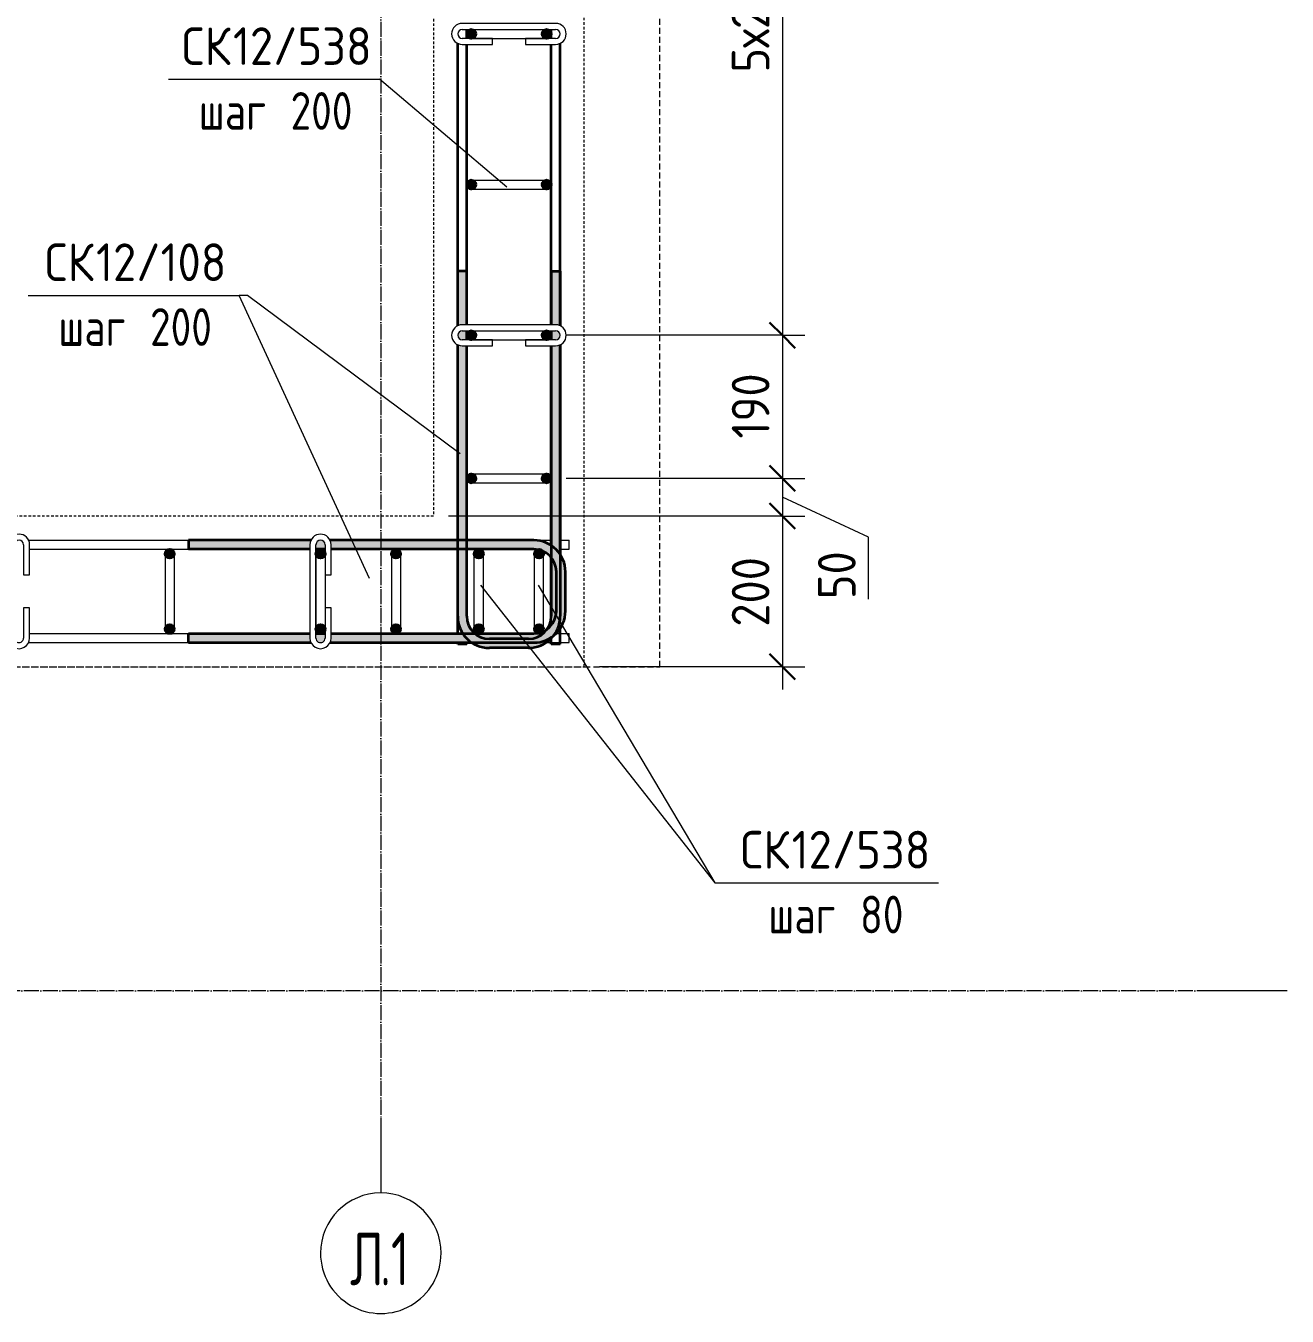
# Model space of a CAD drawing. Header units: millimetres. Extents: x -35709 to -15218, y -2926 to 78616.
# Drawn here: x -30501 to -28827, y 75473 to 77186 of the extents above; entities that cross this region are included whole.
import ezdxf

# ---------------------------------------------------------------- set-up
doc = ezdxf.new("R2010")
doc.units = ezdxf.units.MM
for name, pattern in [('01 Штриховая _4 мм_', [6, 3.5, -2.5]), ('01 Штриховая _8 мм_', [12, 8, -4]), ('02 Штрихпунктирная _20 мм_', [25, 20, -2.5, 0, -2.5])]:
    doc.linetypes.add(name, pattern=pattern)
for name, color, linetype, lineweight in [('AA_Dim', 7, 'Continuous', 9), ('AA_Dim-20', 7, 'Continuous', 9), ('AA_Oformlenie', 7, 'Continuous', 9), ('AA_Vinoska', 7, 'Continuous', 9), ('KR_Armatura', 7, 'Continuous', 20), ('KR_Armatura_Tonkie', 7, 'Continuous', 20), ('Оси', 7, 'Continuous', 9)]:
    doc.layers.add(name, color=color, linetype=linetype, lineweight=lineweight)
doc.layers.add('AF_Stena_Опалубка', color=7, linetype='Continuous', lineweight=20, true_color=0x0063c6)
doc.layers.add('KR_Fundament', color=7, linetype='Continuous', lineweight=20, true_color=0x804000)
doc.styles.add('ISOCPEUR_1', font='isocpeur.TTF', dxfattribs={"width": 0.9, "height": 50})
doc.styles.add('ISOCPEUR_2', font='isocpeur.TTF', dxfattribs={"width": 0.8, "height": 50})
doc.styles.add('ISOCPEUR_3', font='isocpeur.TTF', dxfattribs={"width": 0.7, "height": 70})
doc.dimstyles.new('00_Точн_3_знака__прозр_', dxfattribs={"dimscale": 304.8, "dimtxt": 50.137748, "dimasz": 0.111549, "dimexe": 0.098425, "dimexo": 0.065617, "dimgap": 0.006562, "dimtad": 1, "dimdec": 3, "dimrnd": 0.001, "dimdsep": 46, "dimtxsty": 'ISOCPEUR_1', "dimblk1": 'OBLIQUE', "dimblk2": 'OBLIQUE', "dimsah": 1, "dimcen": 0.09, "dimdle": 0.098425, "dimazin": 0, "dimtfac": 1, "dimtdec": 4, "dimtix": 1, "dimtmove": 0, "dimatfit": 3, "dimfxl": 1, "dimtvp": 1, "dimtolj": 1, "dimtzin": 0, "dimlwd": 18, "dimlwe": 18, "dimarcsym": 2})
doc.dimstyles.new('00_Точн_3_знака__прозр__1', dxfattribs={"dimscale": 304.8, "dimtxt": 50.137748, "dimasz": 0.111549, "dimexe": 0.098425, "dimexo": 0.065617, "dimgap": 0.006562, "dimtad": 1, "dimdec": 3, "dimrnd": 0.001, "dimdsep": 46, "dimtxsty": 'ISOCPEUR_1', "dimblk1": 'OBLIQUE', "dimblk2": 'OBLIQUE', "dimsah": 1, "dimcen": 0.09, "dimdle": 0.098425, "dimazin": 0, "dimtfac": 1, "dimtdec": 4, "dimtix": 1, "dimtmove": 1, "dimatfit": 3, "dimfxl": 1, "dimtvp": 1, "dimtolj": 1, "dimtzin": 0, "dimlwd": 18, "dimlwe": 18, "dimarcsym": 2})

# ---------------------------------------------------------------- blocks, each defined once
blk = doc.blocks.new('079_Шпилька _ЭлУзла_ - d8 А240-3884576-План армирования стен')
at = {"layer": 'AA_Oformlenie'}
for p, q in [((40, 14), (0, 14)), ((0, 6), (40, 6)), ((40, 6), (40, 14)), ((124, 14), (84, 14)), ((84, 14), (84, 6)), ((84, 6), (124, 6)), ((124, -6), (0, -6)), ((0, -14), (124, -14))]:
    blk.add_line(p, q, dxfattribs=at)
for centre, radius, start, end in [((0, 0), 14, 90, 270), ((0, 0), 6, 90, 270), ((124, 0), 14, 270, 90), ((124, 0), 6, 270, 90)]:
    blk.add_arc(centre, radius, start, end, dxfattribs=at)
blk = doc.blocks.new('DIMBLOCK18-План армирования стен')
at = {"layer": 'AA_Dim-20', "color": 30, "lineweight": 30, "true_color": 0xff8000, "transparency": 16777216}
for p, q in [((-29497.3, 77775), (-29514.3, 77792)), ((-29497.3, 77775), (-29480.3, 77758)), ((-29497.3, 76775), (-29514.3, 76792)), ((-29497.3, 76775), (-29480.3, 76758)), ((-29497.3, 76585), (-29514.3, 76602)), ((-29497.3, 76585), (-29480.3, 76568))]:
    blk.add_line(p, q, dxfattribs=at)
at = {"layer": 'AA_Dim-20', "color": 30, "lineweight": 18, "true_color": 0xff8000, "transparency": 16777216}
for p, q in [((-29497.3, 77775), (-29784.1, 77775)), ((-29497.3, 77775), (-29497.3, 76775)), ((-29497.3, 77775), (-29467.3, 77775)), ((-29497.3, 76775), (-29784.1, 76775)), ((-29497.3, 76775), (-29467.3, 76775)), ((-29497.3, 76585), (-29784.1, 76585)), ((-29497.3, 76585), (-29467.3, 76585))]:
    blk.add_line(p, q, dxfattribs=at)
at = {"layer": 'AA_Dim-20', "color": 0, "lineweight": 18, "transparency": 16777216, "insert": (-29564.4, 77123.6), "char_height": 50, "width": 363.262, "attachment_point": 1, "rotation": 90, "line_spacing_factor": 1.135194, "style": 'ISOCPEUR_1'}
blk.add_mtext('5х200=1000', dxfattribs=at)
blk = doc.blocks.new('_None')
blk = doc.blocks.new('DIMBLOCK19-План армирования стен')
at = {"layer": 'AA_Dim-20', "color": 30, "lineweight": 30, "true_color": 0xff8000, "transparency": 16777216}
for p, q in [((-29497.3, 76775), (-29514.3, 76792)), ((-29497.3, 76775), (-29480.3, 76758)), ((-29497.3, 76585), (-29514.3, 76602)), ((-29497.3, 76585), (-29480.3, 76568)), ((-29497.3, 76535), (-29514.3, 76552)), ((-29497.3, 76535), (-29480.3, 76518))]:
    blk.add_line(p, q, dxfattribs=at)
at = {"layer": 'AA_Dim-20', "color": 30, "lineweight": 18, "true_color": 0xff8000, "transparency": 16777216}
for p, q in [((-29497.3, 76775), (-29784.1, 76775)), ((-29497.3, 76775), (-29497.3, 76585)), ((-29497.3, 76775), (-29467.3, 76775)), ((-29497.3, 76585), (-29784.1, 76585)), ((-29497.3, 76585), (-29467.3, 76585)), ((-29497.3, 76535), (-29940.1, 76535)), ((-29497.3, 76535), (-29467.3, 76535))]:
    blk.add_line(p, q, dxfattribs=at)
at = {"layer": 'AA_Dim-20', "color": 0, "lineweight": 18, "transparency": 16777216, "insert": (-29564.4, 76637.9), "char_height": 50, "width": 101.032, "attachment_point": 1, "rotation": 90, "line_spacing_factor": 1.135194, "style": 'ISOCPEUR_1'}
blk.add_mtext('190', dxfattribs=at)
blk = doc.blocks.new('DIMBLOCK20-План армирования стен')
at = {"layer": 'AA_Dim-20', "color": 30, "lineweight": 30, "true_color": 0xff8000, "transparency": 16777216}
for p, q in [((-29497.3, 76585), (-29514.3, 76602)), ((-29497.3, 76585), (-29480.3, 76568)), ((-29497.3, 76535), (-29514.3, 76552)), ((-29497.3, 76535), (-29480.3, 76518)), ((-29497.3, 76335), (-29514.3, 76352)), ((-29497.3, 76335), (-29480.3, 76318))]:
    blk.add_line(p, q, dxfattribs=at)
at = {"layer": 'AA_Dim-20', "color": 30, "lineweight": 18, "true_color": 0xff8000, "transparency": 16777216}
for p, q in [((-29497.3, 76585), (-29784.1, 76585)), ((-29497.3, 76585), (-29497.3, 76535)), ((-29497.3, 76585), (-29467.3, 76585)), ((-29382.9, 76507.1), (-29497.3, 76560)), ((-29497.3, 76535), (-29940.1, 76535)), ((-29497.3, 76535), (-29467.3, 76535)), ((-29382.9, 76424.7), (-29382.9, 76507.1)), ((-29497.3, 76335), (-29740.1, 76335)), ((-29497.3, 76335), (-29467.3, 76335))]:
    blk.add_line(p, q, dxfattribs=at)
at = {"layer": 'AA_Dim-20', "color": 0, "lineweight": 18, "transparency": 16777216, "insert": (-29450, 76424.7), "char_height": 50, "width": 74.923, "attachment_point": 1, "rotation": 90, "line_spacing_factor": 1.135194, "style": 'ISOCPEUR_1'}
blk.add_mtext('50', dxfattribs=at)
blk = doc.blocks.new('DIMBLOCK21-План армирования стен')
at = {"layer": 'AA_Dim-20', "color": 30, "lineweight": 30, "true_color": 0xff8000, "transparency": 16777216}
for p, q in [((-29497.3, 76535), (-29514.3, 76552)), ((-29497.3, 76535), (-29480.3, 76518)), ((-29497.3, 76335), (-29514.3, 76352)), ((-29497.3, 76335), (-29480.3, 76318))]:
    blk.add_line(p, q, dxfattribs=at)
at = {"layer": 'AA_Dim-20', "color": 30, "lineweight": 18, "true_color": 0xff8000, "transparency": 16777216}
for p, q in [((-29497.3, 76535), (-29940.1, 76535)), ((-29497.3, 76535), (-29497.3, 76305)), ((-29497.3, 76535), (-29467.3, 76535)), ((-29497.3, 76335), (-29740.1, 76335)), ((-29497.3, 76335), (-29467.3, 76335))]:
    blk.add_line(p, q, dxfattribs=at)
at = {"layer": 'AA_Dim-20', "color": 0, "lineweight": 18, "transparency": 16777216, "insert": (-29564.4, 76388.2), "char_height": 50, "width": 112.384, "attachment_point": 1, "rotation": 90, "line_spacing_factor": 1.135194, "style": 'ISOCPEUR_1'}
blk.add_mtext('200', dxfattribs=at)
blk = doc.blocks.new('042_М_Арматуры - Диам длина поз _ Шаг-2260295-План армирования стен')
at = {"layer": 'AA_Vinoska'}
blk.add_line((-7, 0), (7, 0), dxfattribs=at)
blk = doc.blocks.new('Ось сетки - d_4мм-2765513-План армирования стен')
at = {"layer": 'Оси', "color": 12, "true_color": 0xc80000}
for start, end in [(360, 180), (360, 180), (180, 360), (180, 360)]:
    blk.add_arc((0, 0), 4, start, end, dxfattribs=at)

msp = doc.modelspace()

# ---------------------------------------------------------------- hatches: boundary and pattern name
at = {"layer": 'KR_Armatura', "lineweight": 35}
h = msp.add_hatch(color=256, dxfattribs=at)
edge = h.paths.add_edge_path()
edge.add_arc((-29910.0616, 77175), 6, 0, 360)
for points in [[(-29910.0616, 77169), (-29904.8655, 77172), (-29904.8655, 77178), (-29910.0616, 77181), (-29915.2578, 77178), (-29915.2578, 77172)], [(-29810.0616, 77169), (-29804.8655, 77172), (-29804.8655, 77178), (-29810.0616, 77181), (-29815.2578, 77178), (-29815.2578, 77172)], [(-29910.0616, 76969), (-29904.8655, 76972), (-29904.8655, 76978), (-29910.0616, 76981), (-29915.2578, 76978), (-29915.2578, 76972)], [(-29810.0616, 76969), (-29804.8655, 76972), (-29804.8655, 76978), (-29810.0616, 76981), (-29815.2578, 76978), (-29815.2578, 76972)], [(-29910.0616, 76769), (-29904.8655, 76772), (-29904.8655, 76778), (-29910.0616, 76781), (-29915.2578, 76778), (-29915.2578, 76772)], [(-29810.0616, 76769), (-29804.8655, 76772), (-29804.8655, 76778), (-29810.0616, 76781), (-29815.2578, 76778), (-29815.2578, 76772)], [(-29910.0616, 76579), (-29904.8655, 76582), (-29904.8655, 76588), (-29910.0616, 76591), (-29915.2578, 76588), (-29915.2578, 76582)], [(-29810.0616, 76579), (-29804.8655, 76582), (-29804.8655, 76588), (-29810.0616, 76591), (-29815.2578, 76588), (-29815.2578, 76582)], [(-30313.0616, 76479.8038), (-30307.0616, 76479.8038), (-30304.0616, 76485), (-30307.0616, 76490.1962), (-30313.0616, 76490.1962), (-30316.0616, 76485)], [(-30113.0616, 76479.8038), (-30107.0616, 76479.8038), (-30104.0616, 76485), (-30107.0616, 76490.1962), (-30113.0616, 76490.1962), (-30116.0616, 76485)], [(-30013.0616, 76479.8038), (-30007.0616, 76479.8038), (-30004.0616, 76485), (-30007.0616, 76490.1962), (-30013.0616, 76490.1962), (-30016.0616, 76485)], [(-29903.0055, 76479.8038), (-29897.0055, 76479.8038), (-29894.0055, 76485), (-29897.0055, 76490.1962), (-29903.0055, 76490.1962), (-29906.0055, 76485)], [(-29823.0055, 76479.8038), (-29817.0055, 76479.8038), (-29814.0055, 76485), (-29817.0055, 76490.1962), (-29823.0055, 76490.1962), (-29826.0055, 76485)], [(-30313.0616, 76379.8038), (-30307.0616, 76379.8038), (-30304.0616, 76385), (-30307.0616, 76390.1962), (-30313.0616, 76390.1962), (-30316.0616, 76385)], [(-30113.0616, 76379.8038), (-30107.0616, 76379.8038), (-30104.0616, 76385), (-30107.0616, 76390.1962), (-30113.0616, 76390.1962), (-30116.0616, 76385)], [(-30013.0616, 76379.8038), (-30007.0616, 76379.8038), (-30004.0616, 76385), (-30007.0616, 76390.1962), (-30013.0616, 76390.1962), (-30016.0616, 76385)], [(-29903.0055, 76379.8038), (-29897.0055, 76379.8038), (-29894.0055, 76385), (-29897.0055, 76390.1962), (-29903.0055, 76390.1962), (-29906.0055, 76385)], [(-29823.0055, 76379.8038), (-29817.0055, 76379.8038), (-29814.0055, 76385), (-29817.0055, 76390.1962), (-29823.0055, 76390.1962), (-29826.0055, 76385)]]:
    msp.add_hatch(color=256, dxfattribs=at).paths.add_polyline_path(points)
h = msp.add_hatch(color=256, dxfattribs=at)
edge = h.paths.add_edge_path()
edge.add_arc((-29810.0616, 77175), 6, 0, 360)
h = msp.add_hatch(color=256, dxfattribs=at)
edge = h.paths.add_edge_path()
edge.add_arc((-29910.0616, 76975), 6, 0, 360)
h = msp.add_hatch(color=256, dxfattribs=at)
edge = h.paths.add_edge_path()
edge.add_arc((-29810.0616, 76975), 6, 0, 360)
h = msp.add_hatch(color=256, dxfattribs=at)
edge = h.paths.add_edge_path()
edge.add_arc((-29910.0616, 76775), 6, 0, 360)
h = msp.add_hatch(color=256, dxfattribs=at)
edge = h.paths.add_edge_path()
edge.add_arc((-29810.0616, 76775), 6, 0, 360)
h = msp.add_hatch(color=256, dxfattribs=at)
edge = h.paths.add_edge_path()
edge.add_arc((-29910.0616, 76585), 6, 0, 360)
h = msp.add_hatch(color=256, dxfattribs=at)
edge = h.paths.add_edge_path()
edge.add_arc((-29810.0616, 76585), 6, 0, 360)
h = msp.add_hatch(color=256, dxfattribs=at)
edge = h.paths.add_edge_path()
edge.add_arc((-30310.0616, 76485), 6, 0, 360)
h = msp.add_hatch(color=256, dxfattribs=at)
edge = h.paths.add_edge_path()
edge.add_arc((-30110.0616, 76485), 6, 0, 360)
h = msp.add_hatch(color=256, dxfattribs=at)
edge = h.paths.add_edge_path()
edge.add_arc((-30010.0616, 76485), 6, 0, 360)
h = msp.add_hatch(color=256, dxfattribs=at)
edge = h.paths.add_edge_path()
edge.add_arc((-29900.0055, 76485), 6, 0, 360)
h = msp.add_hatch(color=256, dxfattribs=at)
edge = h.paths.add_edge_path()
edge.add_arc((-29820.0055, 76485), 6, 0, 360)
h = msp.add_hatch(color=256, dxfattribs=at)
edge = h.paths.add_edge_path()
edge.add_arc((-30310.0616, 76385), 6, 0, 360)
h = msp.add_hatch(color=256, dxfattribs=at)
edge = h.paths.add_edge_path()
edge.add_arc((-30110.0616, 76385), 6, 0, 360)
h = msp.add_hatch(color=256, dxfattribs=at)
edge = h.paths.add_edge_path()
edge.add_arc((-30010.0616, 76385), 6, 0, 360)
h = msp.add_hatch(color=256, dxfattribs=at)
edge = h.paths.add_edge_path()
edge.add_arc((-29900.0055, 76385), 6, 0, 360)
h = msp.add_hatch(color=256, dxfattribs=at)
edge = h.paths.add_edge_path()
edge.add_arc((-29820.0055, 76385), 6, 0, 360)
at = {"layer": 'KR_Armatura_Tonkie'}
h = msp.add_hatch(color=256, dxfattribs=at)
h.paths.add_polyline_path([(-29928.0616, 76402), (-29916.0616, 76402), (-29916.0616, 76761), (-29923.6145, 76761.2044), (-29925.6851, 76761.477), (-29928.0616, 76762.4614), (-29928.0616, 76415.6724)])
h.paths.add_polyline_path([(-29916.0616, 76769), (-29916.0616, 76781), (-29923.6145, 76780.7956), (-29925.6851, 76779.7177), (-29926.3042, 76779.2426), (-29927.2578, 76778), (-29927.8572, 76776.5529), (-29928.0616, 76775), (-29927.8572, 76773.4471), (-29926.7794, 76771.3765), (-29925.6851, 76770.2823), (-29925.0616, 76769.8038), (-29923.6145, 76769.2044), (-29922.0616, 76769)])
h.paths.add_polyline_path([(-29928.0616, 76787.5386), (-29925.6851, 76788.523), (-29922.0616, 76789), (-29916.0616, 76789), (-29916.0616, 76860), (-29928.0616, 76860), (-29928.0616, 76788.523)])
h = msp.add_hatch(color=256, dxfattribs=at)
h.paths.add_polyline_path([(-29792.0616, 76402), (-29792.2661, 76762.3767), (-29795.0616, 76761.395), (-29798.0616, 76761), (-29804.0616, 76761), (-29804.0616, 76402)])
h.paths.add_polyline_path([(-29798.0616, 76769), (-29796.5087, 76769.2044), (-29795.0616, 76769.8038), (-29793.3439, 76771.3765), (-29792.8655, 76772), (-29792.2661, 76773.4471), (-29792.0616, 76775), (-29792.2661, 76776.5529), (-29793.3439, 76778.6235), (-29793.819, 76779.2426), (-29795.0616, 76780.1962), (-29796.5087, 76780.7956), (-29798.0616, 76781), (-29804.0616, 76780.7956), (-29804.0616, 76769)])
h.paths.add_polyline_path([(-29792.0616, 76787.5386), (-29792.0616, 76860), (-29804.0616, 76860), (-29804.0616, 76789), (-29796.5087, 76788.7956), (-29793.819, 76788.2665), (-29792.8655, 76787.8715)])
h = msp.add_hatch(color=256, dxfattribs=at)
h.paths.add_polyline_path([(-29880.7477, 76491), (-29827.0616, 76491), (-29827.0616, 76503), (-30097.523, 76503), (-30096.5386, 76500.6235), (-30096.0616, 76497), (-30096.0616, 76491), (-29971.0045, 76491)])
h.paths.add_polyline_path([(-30285.0616, 76491), (-30124.0616, 76491), (-30123.8572, 76498.5529), (-30123.3281, 76501.2426), (-30122.6002, 76503), (-30285.0616, 76503)])
h.paths.add_polyline_path([(-30116.0616, 76491), (-30104.0616, 76491), (-30104.2661, 76498.5529), (-30104.8655, 76500), (-30106.4381, 76501.7177), (-30107.0616, 76502.1962), (-30108.5087, 76502.7956), (-30110.0616, 76503), (-30111.6145, 76502.7956), (-30113.6851, 76501.7177), (-30114.3042, 76501.2426), (-30115.2578, 76500), (-30115.8572, 76498.5529), (-30116.0616, 76497), (-30116.0616, 76492.5613)])
for points in [[(-29785.0616, 76461), (-29786.4927, 76471.8704), (-29790.6885, 76482), (-29797.3631, 76490.6985), (-29806.0616, 76497.3731), (-29816.1912, 76501.5689), (-29827.0616, 76503), (-29827.0616, 76491), (-29819.297, 76489.9778), (-29812.0616, 76486.9808), (-29805.8484, 76482.2132), (-29801.0808, 76476), (-29798.0838, 76468.7646), (-29797.0616, 76461)], [(-29797.0616, 76409), (-29785.0616, 76409), (-29785.0616, 76461), (-29797.0616, 76461), (-29797.0616, 76415.6724)], [(-29827.0616, 76367), (-29816.1912, 76368.4311), (-29806.0616, 76372.6269), (-29797.3631, 76379.3015), (-29790.491, 76388.4769), (-29786.4927, 76398.1296), (-29785.0616, 76409), (-29797.0616, 76409), (-29798.0838, 76401.2354), (-29801.0808, 76394), (-29805.8484, 76387.7868), (-29812.0616, 76383.0192), (-29819.297, 76380.0222), (-29827.0616, 76379)], [(-29886.0616, 76360), (-29886.0616, 76372), (-29893.8262, 76373.0222), (-29901.0616, 76376.0192), (-29907.2748, 76380.7868), (-29912.0424, 76387), (-29915.0394, 76394.2354), (-29916.0616, 76402), (-29928.0616, 76402), (-29926.6305, 76391.1296), (-29922.4347, 76381), (-29915.7601, 76372.3015), (-29907.0616, 76365.6269), (-29896.932, 76361.4311)], [(-29834.0616, 76360), (-29823.1912, 76361.4311), (-29813.0616, 76365.6269), (-29804.3631, 76372.3015), (-29797.6885, 76381), (-29793.4927, 76391.1296), (-29792.0616, 76402), (-29804.0616, 76402), (-29805.0838, 76394.2354), (-29808.0808, 76387), (-29812.8484, 76380.7868), (-29819.0616, 76376.0192), (-29826.297, 76373.0222), (-29834.0616, 76372)], [(-29880.7477, 76360), (-29834.0616, 76360), (-29834.0616, 76372), (-29886.0616, 76372), (-29886.0616, 76360)]]:
    msp.add_hatch(color=256, dxfattribs=at).paths.add_polyline_path(points)
h = msp.add_hatch(color=256, dxfattribs=at)
h.paths.add_polyline_path([(-30096.0616, 76367), (-29827.0616, 76367), (-29827.0616, 76379), (-30096.0616, 76379), (-30096.2661, 76371.4471), (-30096.5386, 76369.3765), (-30097.523, 76367), (-30096.5386, 76367)])
h.paths.add_polyline_path([(-30241.7747, 76367), (-30122.6002, 76367), (-30123.5846, 76369.3765), (-30124.0616, 76373), (-30124.0616, 76379), (-30285.0616, 76379), (-30285.0616, 76367)])
h.paths.add_polyline_path([(-30110.0616, 76367), (-30108.5087, 76367.2044), (-30106.4381, 76368.2823), (-30105.819, 76368.7574), (-30104.8655, 76370), (-30104.2661, 76371.4471), (-30104.0616, 76373), (-30104.2661, 76379), (-30116.0616, 76379), (-30115.8572, 76371.4471), (-30115.2578, 76370), (-30113.6851, 76368.2823), (-30113.0616, 76367.8038), (-30111.6145, 76367.2044)])

# ---------------------------------------------------------------- linework, layer by layer
at = {"layer": 'AA_Vinoska'}
for p, q in [((-29863.0544, 76971.3708), (-30031.6239, 77114.7329)), ((-30045.2719, 76452), (-30218.059, 76827.9136)), ((-30206.7187, 76827.9136), (-30218.059, 76827.9136)), ((-29924.8768, 76617.6805), (-30206.7187, 76827.9136)), ((-29897.8285, 76443.2283), (-29586.7741, 76048.1567)), ((-29821.1597, 76443.2283), (-29586.7741, 76048.1567)), ((-29586.7741, 76048.1567), (-29570.3273, 76048.1567)), ((-29586.7741, 76048.1567), (-29570.3273, 76048.1567))]:
    msp.add_line(p, q, dxfattribs=at)
at = {"layer": 'AF_Stena_Опалубка', "linetype": '01 Штриховая _4 мм_'}
for p, q in [((-29760.0616, 76335), (-29760.0616, 78025)), ((-29960.0616, 77825), (-29960.0616, 76535)), ((-29960.0616, 76535), (-31680.0616, 76535)), ((-31880.0616, 76335), (-29960.0616, 76335)), ((-29960.0616, 76335), (-29760.0616, 76335))]:
    msp.add_line(p, q, dxfattribs=at)
at = {"layer": 'KR_Armatura', "lineweight": 35}
for p, q in [((-29910.0616, 77181), (-29915.2578, 77178)), ((-29915.2578, 77178), (-29915.2578, 77172)), ((-29904.8655, 77178), (-29910.0616, 77181)), ((-29904.8655, 77172), (-29904.8655, 77178)), ((-29810.0616, 77181), (-29815.2578, 77178)), ((-29815.2578, 77178), (-29815.2578, 77172)), ((-29804.8655, 77178), (-29810.0616, 77181)), ((-29804.8655, 77172), (-29804.8655, 77178)), ((-29915.2578, 77172), (-29910.0616, 77169)), ((-29910.0616, 77169), (-29904.8655, 77172)), ((-29815.2578, 77172), (-29810.0616, 77169)), ((-29810.0616, 77169), (-29804.8655, 77172)), ((-29910.0616, 76981), (-29915.2578, 76978)), ((-29915.2578, 76978), (-29915.2578, 76972)), ((-29915.2578, 76972), (-29910.0616, 76969)), ((-29904.8655, 76978), (-29910.0616, 76981)), ((-29910.0616, 76969), (-29904.8655, 76972)), ((-29904.8655, 76972), (-29904.8655, 76978)), ((-29810.0616, 76981), (-29815.2578, 76978)), ((-29815.2578, 76978), (-29815.2578, 76972)), ((-29815.2578, 76972), (-29810.0616, 76969)), ((-29804.8655, 76978), (-29810.0616, 76981)), ((-29810.0616, 76969), (-29804.8655, 76972)), ((-29804.8655, 76972), (-29804.8655, 76978)), ((-29910.0616, 76781), (-29915.2578, 76778)), ((-29904.8655, 76778), (-29910.0616, 76781)), ((-29810.0616, 76781), (-29815.2578, 76778)), ((-29804.8655, 76778), (-29810.0616, 76781)), ((-29915.2578, 76778), (-29915.2578, 76772)), ((-29915.2578, 76772), (-29910.0616, 76769)), ((-29910.0616, 76769), (-29904.8655, 76772)), ((-29904.8655, 76772), (-29904.8655, 76778)), ((-29815.2578, 76778), (-29815.2578, 76772)), ((-29815.2578, 76772), (-29810.0616, 76769)), ((-29810.0616, 76769), (-29804.8655, 76772)), ((-29804.8655, 76772), (-29804.8655, 76778)), ((-29910.0616, 76591), (-29915.2578, 76588)), ((-29915.2578, 76588), (-29915.2578, 76582)), ((-29915.2578, 76582), (-29910.0616, 76579)), ((-29904.8655, 76588), (-29910.0616, 76591)), ((-29910.0616, 76579), (-29904.8655, 76582)), ((-29904.8655, 76582), (-29904.8655, 76588)), ((-29810.0616, 76591), (-29815.2578, 76588)), ((-29815.2578, 76588), (-29815.2578, 76582)), ((-29815.2578, 76582), (-29810.0616, 76579)), ((-29804.8655, 76588), (-29810.0616, 76591)), ((-29810.0616, 76579), (-29804.8655, 76582)), ((-29804.8655, 76582), (-29804.8655, 76588)), ((-30313.0616, 76490.1962), (-30316.0616, 76485)), ((-30307.0616, 76490.1962), (-30313.0616, 76490.1962)), ((-30304.0616, 76485), (-30307.0616, 76490.1962)), ((-30113.0616, 76490.1962), (-30116.0616, 76485)), ((-30107.0616, 76490.1962), (-30113.0616, 76490.1962)), ((-30104.0616, 76485), (-30107.0616, 76490.1962)), ((-30013.0616, 76490.1962), (-30016.0616, 76485)), ((-30007.0616, 76490.1962), (-30013.0616, 76490.1962)), ((-30004.0616, 76485), (-30007.0616, 76490.1962)), ((-29903.0055, 76490.1962), (-29906.0055, 76485)), ((-29897.0055, 76490.1962), (-29903.0055, 76490.1962)), ((-29894.0055, 76485), (-29897.0055, 76490.1962)), ((-29823.0055, 76490.1962), (-29826.0055, 76485)), ((-29817.0055, 76490.1962), (-29823.0055, 76490.1962)), ((-29814.0055, 76485), (-29817.0055, 76490.1962)), ((-30316.0616, 76485), (-30313.0616, 76479.8038)), ((-30313.0616, 76479.8038), (-30307.0616, 76479.8038)), ((-30307.0616, 76479.8038), (-30304.0616, 76485)), ((-30116.0616, 76485), (-30113.0616, 76479.8038)), ((-30113.0616, 76479.8038), (-30107.0616, 76479.8038)), ((-30107.0616, 76479.8038), (-30104.0616, 76485)), ((-30016.0616, 76485), (-30013.0616, 76479.8038)), ((-30013.0616, 76479.8038), (-30007.0616, 76479.8038)), ((-30007.0616, 76479.8038), (-30004.0616, 76485)), ((-29906.0055, 76485), (-29903.0055, 76479.8038)), ((-29903.0055, 76479.8038), (-29897.0055, 76479.8038)), ((-29897.0055, 76479.8038), (-29894.0055, 76485)), ((-29826.0055, 76485), (-29823.0055, 76479.8038)), ((-29823.0055, 76479.8038), (-29817.0055, 76479.8038)), ((-29817.0055, 76479.8038), (-29814.0055, 76485)), ((-30313.0616, 76390.1962), (-30316.0616, 76385)), ((-30307.0616, 76390.1962), (-30313.0616, 76390.1962)), ((-30304.0616, 76385), (-30307.0616, 76390.1962)), ((-30113.0616, 76390.1962), (-30116.0616, 76385)), ((-30107.0616, 76390.1962), (-30113.0616, 76390.1962)), ((-30104.0616, 76385), (-30107.0616, 76390.1962)), ((-30013.0616, 76390.1962), (-30016.0616, 76385)), ((-30007.0616, 76390.1962), (-30013.0616, 76390.1962)), ((-30004.0616, 76385), (-30007.0616, 76390.1962)), ((-29903.0055, 76390.1962), (-29906.0055, 76385)), ((-29897.0055, 76390.1962), (-29903.0055, 76390.1962)), ((-29894.0055, 76385), (-29897.0055, 76390.1962)), ((-29823.0055, 76390.1962), (-29826.0055, 76385)), ((-29817.0055, 76390.1962), (-29823.0055, 76390.1962)), ((-29814.0055, 76385), (-29817.0055, 76390.1962)), ((-30316.0616, 76385), (-30313.0616, 76379.8038)), ((-30313.0616, 76379.8038), (-30307.0616, 76379.8038)), ((-30307.0616, 76379.8038), (-30304.0616, 76385)), ((-30116.0616, 76385), (-30113.0616, 76379.8038)), ((-30113.0616, 76379.8038), (-30107.0616, 76379.8038)), ((-30107.0616, 76379.8038), (-30104.0616, 76385)), ((-30016.0616, 76385), (-30013.0616, 76379.8038)), ((-30013.0616, 76379.8038), (-30007.0616, 76379.8038)), ((-30007.0616, 76379.8038), (-30004.0616, 76385)), ((-29906.0055, 76385), (-29903.0055, 76379.8038)), ((-29903.0055, 76379.8038), (-29897.0055, 76379.8038)), ((-29897.0055, 76379.8038), (-29894.0055, 76385)), ((-29826.0055, 76385), (-29823.0055, 76379.8038)), ((-29823.0055, 76379.8038), (-29817.0055, 76379.8038)), ((-29817.0055, 76379.8038), (-29814.0055, 76385))]:
    msp.add_line(p, q, dxfattribs=at)
for centre in [(-29910.0616, 77175), (-29810.0616, 77175), (-29910.0616, 76975), (-29810.0616, 76975), (-29910.0616, 76775), (-29810.0616, 76775), (-29910.0616, 76585), (-29810.0616, 76585), (-30310.0616, 76485), (-30110.0616, 76485), (-30010.0616, 76485), (-29900.0055, 76485), (-29820.0055, 76485), (-30310.0616, 76385), (-30110.0616, 76385), (-30010.0616, 76385), (-29900.0055, 76385), (-29820.0055, 76385)]:
    msp.add_circle(centre, 6, dxfattribs=at)
at = {"layer": 'KR_Armatura_Tonkie', "lineweight": 35}
for p, q in [((-29916.0616, 77169), (-29916.0616, 77181)), ((-29804.0616, 77169), (-29804.0616, 77181)), ((-29928.0616, 76787.5386), (-29928.0616, 77162.4614)), ((-29916.0616, 76789), (-29916.0616, 77161)), ((-29804.0616, 76789), (-29804.0616, 77161)), ((-29792.0616, 76787.5386), (-29792.0616, 77162.4614)), ((-29916.0616, 76860), (-29928.0616, 76860)), ((-29928.0616, 76787.5386), (-29928.0616, 76860)), ((-29916.0616, 76789), (-29916.0616, 76860)), ((-29804.0616, 76860), (-29804.0616, 76789)), ((-29804.0616, 76860), (-29792.0616, 76860)), ((-29792.0616, 76860), (-29792.0616, 76787.5386)), ((-29916.0616, 76769), (-29916.0616, 76781)), ((-29916.0616, 76769), (-29916.0616, 76781)), ((-29804.0616, 76769), (-29804.0616, 76781)), ((-29804.0616, 76781), (-29804.0616, 76769)), ((-29928.0616, 76503), (-29928.0616, 76762.4614)), ((-29928.0616, 76402), (-29928.0616, 76762.4614)), ((-29916.0616, 76503), (-29916.0616, 76761)), ((-29916.0616, 76402), (-29916.0616, 76761)), ((-29804.0616, 76495.8384), (-29804.0616, 76761)), ((-29804.0616, 76761), (-29804.0616, 76402)), ((-29792.0616, 76483.7894), (-29792.0616, 76762.4614)), ((-29792.0616, 76762.4614), (-29792.0616, 76402)), ((-30122.6002, 76503), (-30285.0616, 76503)), ((-30285.0616, 76503), (-30285.0616, 76491)), ((-30124.0616, 76491), (-30285.0616, 76491)), ((-30104.0616, 76491), (-30116.0616, 76491)), ((-29827.0616, 76503), (-30097.523, 76503)), ((-29827.0616, 76491), (-30096.0616, 76491)), ((-29928.0616, 76379), (-29928.0616, 76491)), ((-29916.0616, 76402), (-29916.0616, 76491)), ((-29804.0616, 76402), (-29804.0616, 76479.8846)), ((-29797.0616, 76409), (-29797.0616, 76461)), ((-29785.0616, 76409), (-29785.0616, 76461)), ((-29792.0616, 76365), (-29792.0616, 76386.2106)), ((-30285.0616, 76379), (-30124.0616, 76379)), ((-30285.0616, 76367), (-30285.0616, 76379)), ((-30116.0616, 76379), (-30104.0616, 76379)), ((-30096.0616, 76379), (-29827.0616, 76379)), ((-29834.0616, 76372), (-29886.0616, 76372)), ((-29804.0616, 76365), (-29804.0616, 76372.6945)), ((-30285.0616, 76367), (-30122.6002, 76367)), ((-30097.523, 76367), (-29827.0616, 76367)), ((-29928.0616, 76365), (-29928.0616, 76367)), ((-29916.0616, 76365), (-29928.0616, 76365)), ((-29916.0616, 76365), (-29916.0616, 76367)), ((-29834.0616, 76360), (-29886.0616, 76360)), ((-29792.0616, 76365), (-29804.0616, 76365))]:
    msp.add_line(p, q, dxfattribs=at)
at = {"layer": 'KR_Armatura_Tonkie'}
for p, q in [((-29910.0616, 77181), (-29874.0616, 77181)), ((-29874.0616, 77181), (-29846.0616, 77181)), ((-29846.0616, 77181), (-29810.0616, 77181)), ((-29910.0616, 77169), (-29874.0616, 77169)), ((-29874.0616, 77169), (-29846.0616, 77169)), ((-29846.0616, 77169), (-29810.0616, 77169)), ((-29910.0616, 76981), (-29874.0616, 76981)), ((-29910.0616, 76969), (-29874.0616, 76969)), ((-29874.0616, 76981), (-29846.0616, 76981)), ((-29874.0616, 76969), (-29846.0616, 76969)), ((-29846.0616, 76981), (-29810.0616, 76981)), ((-29846.0616, 76969), (-29810.0616, 76969)), ((-29910.0616, 76781), (-29874.0616, 76781)), ((-29874.0616, 76781), (-29846.0616, 76781)), ((-29846.0616, 76781), (-29810.0616, 76781)), ((-29910.0616, 76769), (-29874.0616, 76769)), ((-29874.0616, 76769), (-29846.0616, 76769)), ((-29846.0616, 76769), (-29810.0616, 76769)), ((-29910.0616, 76591), (-29874.0616, 76591)), ((-29910.0616, 76579), (-29874.0616, 76579)), ((-29874.0616, 76591), (-29846.0616, 76591)), ((-29874.0616, 76579), (-29846.0616, 76579)), ((-29846.0616, 76591), (-29810.0616, 76591)), ((-29846.0616, 76579), (-29810.0616, 76579)), ((-30497.523, 76503), (-30122.6002, 76503)), ((-30496.0616, 76491), (-30124.0616, 76491)), ((-30116.0616, 76491), (-30104.0616, 76491)), ((-30097.523, 76503), (-29928.0616, 76503)), ((-30096.0616, 76491), (-29928.0616, 76491)), ((-29916.0616, 76503), (-29804.0616, 76503)), ((-29916.0616, 76491), (-29827.0616, 76491)), ((-29792.0616, 76503), (-29780.0616, 76503)), ((-29792.0616, 76491), (-29780.0616, 76491)), ((-29780.0616, 76491), (-29780.0616, 76503)), ((-30316.0616, 76485), (-30316.0616, 76449)), ((-30304.0616, 76485), (-30304.0616, 76449)), ((-30116.0616, 76485), (-30116.0616, 76449)), ((-30104.0616, 76485), (-30104.0616, 76449)), ((-30016.0616, 76485), (-30016.0616, 76449)), ((-30004.0616, 76485), (-30004.0616, 76449)), ((-29906.0055, 76449), (-29906.0055, 76485)), ((-29894.0055, 76449), (-29894.0055, 76485)), ((-29826.0055, 76449), (-29826.0055, 76485)), ((-29814.0055, 76449), (-29814.0055, 76485)), ((-30316.0616, 76449), (-30316.0616, 76421)), ((-30304.0616, 76449), (-30304.0616, 76421)), ((-30116.0616, 76449), (-30116.0616, 76421)), ((-30104.0616, 76449), (-30104.0616, 76421)), ((-30016.0616, 76449), (-30016.0616, 76421)), ((-30004.0616, 76449), (-30004.0616, 76421)), ((-29906.0055, 76421), (-29906.0055, 76449)), ((-29894.0055, 76421), (-29894.0055, 76449)), ((-29826.0055, 76421), (-29826.0055, 76449)), ((-29814.0055, 76421), (-29814.0055, 76449)), ((-30316.0616, 76421), (-30316.0616, 76385)), ((-30304.0616, 76421), (-30304.0616, 76385)), ((-30116.0616, 76421), (-30116.0616, 76385)), ((-30104.0616, 76421), (-30104.0616, 76385)), ((-30016.0616, 76421), (-30016.0616, 76385)), ((-30004.0616, 76421), (-30004.0616, 76385)), ((-29906.0055, 76385), (-29906.0055, 76421)), ((-29894.0055, 76385), (-29894.0055, 76421)), ((-29826.0055, 76385), (-29826.0055, 76421)), ((-29814.0055, 76385), (-29814.0055, 76421)), ((-30496.0616, 76379), (-30124.0616, 76379)), ((-30116.0616, 76379), (-30104.0616, 76379)), ((-30096.0616, 76379), (-29920.9, 76379)), ((-29904.9462, 76379), (-29827.0616, 76379)), ((-29797.7561, 76379), (-29780.0616, 76379)), ((-29780.0616, 76367), (-29780.0616, 76379)), ((-30497.523, 76367), (-30122.6002, 76367)), ((-30097.523, 76367), (-29908.851, 76367)), ((-29811.2722, 76367), (-29780.0616, 76367))]:
    msp.add_line(p, q, dxfattribs=at)
for centre, start, end in [((-29910.0616, 77175), 90, 270), ((-29810.0616, 77175), 270, 90), ((-29910.0616, 76975), 90, 270), ((-29810.0616, 76975), 270, 90), ((-29910.0616, 76775), 90, 270), ((-29810.0616, 76775), 270, 90), ((-29910.0616, 76585), 90, 270), ((-29810.0616, 76585), 270, 90), ((-30310.0616, 76485), 0, 180), ((-30110.0616, 76485), 0, 180), ((-30010.0616, 76485), 0, 180), ((-29900.0055, 76485), 0, 180), ((-29820.0055, 76485), 114.8756289, 180), ((-29820.0055, 76485), 0, 30), ((-30310.0616, 76385), 180, 0), ((-30110.0616, 76385), 180, 0), ((-30010.0616, 76385), 180, 0), ((-29900.0055, 76385), 180, 0), ((-29820.0055, 76385), 180, 245.1243711), ((-29820.0055, 76385), 330, 0)]:
    msp.add_arc(centre, 6, start, end, dxfattribs=at)
at = {"layer": 'KR_Armatura_Tonkie', "lineweight": 35}
for centre, radius, start, end in [((-29827.0616, 76461), 42, 0, 90), ((-29827.0616, 76461), 30, 0, 90), ((-29827.0616, 76409), 30, 270, 0), ((-29827.0616, 76409), 42, 270, 0), ((-29886.0616, 76402), 42, 180, 270), ((-29886.0616, 76402), 30, 180, 270), ((-29834.0616, 76402), 30, 270, 0), ((-29834.0616, 76402), 42, 270, 0)]:
    msp.add_arc(centre, radius, start, end, dxfattribs=at)
at = {"layer": 'KR_Fundament', "linetype": '01 Штриховая _8 мм_'}
for p, q in [((-29660.0616, 76335), (-29660.0616, 78125)), ((-34980.0616, 76335), (-29660.0616, 76335))]:
    msp.add_line(p, q, dxfattribs=at)
at = {"layer": 'Оси', "linetype": '02 Штрихпунктирная _20 мм_'}
for p, q in [((-30030.0616, 78195.143), (-30030.0616, 75736.6082)), ((-28927.4716, 75905), (-34748.5887, 75905))]:
    msp.add_line(p, q, dxfattribs=at)
at = {"layer": 'Оси'}
for p, q in [((-28827.4716, 75905), (-28927.4716, 75905)), ((-30030.0616, 75736.6082), (-30030.0616, 75636.6082))]:
    msp.add_line(p, q, dxfattribs=at)

# ---------------------------------------------------------------- block references
at = {"layer": 'AA_Oformlenie'}
for p, rotation in [((-29798.0616, 77175), 180), ((-29798.0616, 76775), 180), ((-30510.0616, 76497), 269.9999999999996), ((-30110.0616, 76497), 269.9999999999996)]:
    msp.add_blockref('079_Шпилька _ЭлУзла_ - d8 А240-3884576-План армирования стен', p, dxfattribs=dict(at, rotation=rotation))
at = {"layer": 'AA_Vinoska', "xscale": 19.99999999999999, "yscale": 19.99999999999999, "zscale": 19.99999999999999}
for p in [(-30171.6239, 77114.7329), (-30358.059, 76827.9136), (-29430.3273, 76048.1567), (-29430.3273, 76048.1567)]:
    msp.add_blockref('042_М_Арматуры - Диам длина поз _ Шаг-2260295-План армирования стен', p, dxfattribs=at)
at = {"layer": 'Оси', "color": 12, "true_color": 0xc80000, "xscale": 19.99999999999999, "yscale": 19.99999999999999, "zscale": 19.99999999999999, "rotation": 180}
msp.add_blockref('Ось сетки - d_4мм-2765513-План армирования стен', (-30030.0616, 75556.6082), dxfattribs=at)

# ---------------------------------------------------------------- texts
at = {"layer": 'AA_Vinoska', "char_height": 50, "attachment_point": 1}
for s, insert, width, style in [('СК', (-30294.1011, 77183.7379), 82.253137, 'ISOCPEUR_1'), ('12/538', (-30226.2355, 77183.7379), 222.227775, 'ISOCPEUR_1'), (' 200', (-30175.2828, 77097.7569), 133.4008, 'ISOCPEUR_2'), ('шаг', (-30271.5911, 77097.7569), 116.7257, 'ISOCPEUR_2'), ('СК', (-30475.7662, 76896.9186), 82.253137, 'ISOCPEUR_1'), ('12/108', (-30407.9006, 76896.9186), 210.683475, 'ISOCPEUR_1'), (' 200', (-30361.7179, 76810.9376), 133.4008, 'ISOCPEUR_2'), ('шаг', (-30458.0262, 76810.9376), 116.7257, 'ISOCPEUR_2'), ('СК', (-29552.8045, 76117.1617), 82.253137, 'ISOCPEUR_1'), ('СК', (-29552.8045, 76117.1617), 82.253137, 'ISOCPEUR_1'), ('12/538', (-29484.9389, 76117.1617), 222.227775, 'ISOCPEUR_1'), ('12/538', (-29484.9389, 76117.1617), 222.227775, 'ISOCPEUR_1'), (' 80', (-29419.6662, 76031.1806), 98.7679, 'ISOCPEUR_2'), (' 80', (-29419.6662, 76031.1806), 98.7679, 'ISOCPEUR_2'), ('шаг', (-29515.9745, 76031.1806), 116.7257, 'ISOCPEUR_2'), ('шаг', (-29515.9745, 76031.1806), 116.7257, 'ISOCPEUR_2')]:
    msp.add_mtext(s, dxfattribs=dict(at, insert=insert, width=width, style=style))
at = {"layer": 'Оси', "char_height": 70, "width": 48.261587, "attachment_point": 1, "style": 'ISOCPEUR_3'}
for s, insert in [('\\fISOCPEUR|b0|i0|c204|p34|;\\W.7;Л', (-30070.8455, 75584.0495)), ('.1', (-30031.0257, 75584.0495))]:
    msp.add_mtext(s, dxfattribs=dict(at, insert=insert))

# ---------------------------------------------------------------- dimensions: what is measured, and where the dimension line sits
at = {"layer": 'AA_Dim', "color": 30, "lineweight": 18, "true_color": 0xff8000}
for base, p1, p2, text, override, picture, middle in [((-29497.2617, 76775), (-29804.0616, 77775), (-29804.0616, 76775), '5х200=1000', {"dimpost": '<>', "dimblk1": 'None', "dimblk2": 'None', "dimsah": 1, "dimfxl": 1000}, 'DIMBLOCK18-План армирования стен', (-29524.2617, 77275)), ((-29497.2617, 76585), (-29804.0616, 76775), (-29804.0616, 76585), '190', {"dimpost": '<>', "dimblk1": 'None', "dimblk2": 'None', "dimsah": 1, "dimfxl": 190}, 'DIMBLOCK19-План армирования стен', (-29524.2617, 76680)), ((-29497.2617, 76335), (-29960.0616, 76535), (-29760.0616, 76335), '200', {"dimpost": '<>', "dimblk1": 'None', "dimblk2": 'None', "dimsah": 1, "dimfxl": 282.842712}, 'DIMBLOCK21-План армирования стен', (-29524.2617, 76435))]:
    dim = msp.add_linear_dim(base=base, p1=p1, p2=p2, angle=90, text=text, dimstyle='00_Точн_3_знака__прозр_', override=override, dxfattribs=at)
    dim.commit()
    dim.dimension.update_dxf_attribs({"geometry": picture, "text_midpoint": middle})
dim = msp.add_linear_dim(base=(-29497.2617, 76535), p1=(-29804.0616, 76585), p2=(-29960.0616, 76535), angle=90, text='50', dimstyle='00_Точн_3_знака__прозр__1', override={"dimpost": '<>', "dimblk1": 'None', "dimblk2": 'None', "dimsah": 1, "dimfxl": 163.816971}, dxfattribs=at)
dim.commit()
dim.dimension.update_dxf_attribs({"geometry": 'DIMBLOCK20-План армирования стен', "text_midpoint": (-29416.6692, 76462.1198), "dimtype": 160, "text_rotation": 90})

doc.saveas('drawing.dxf')
